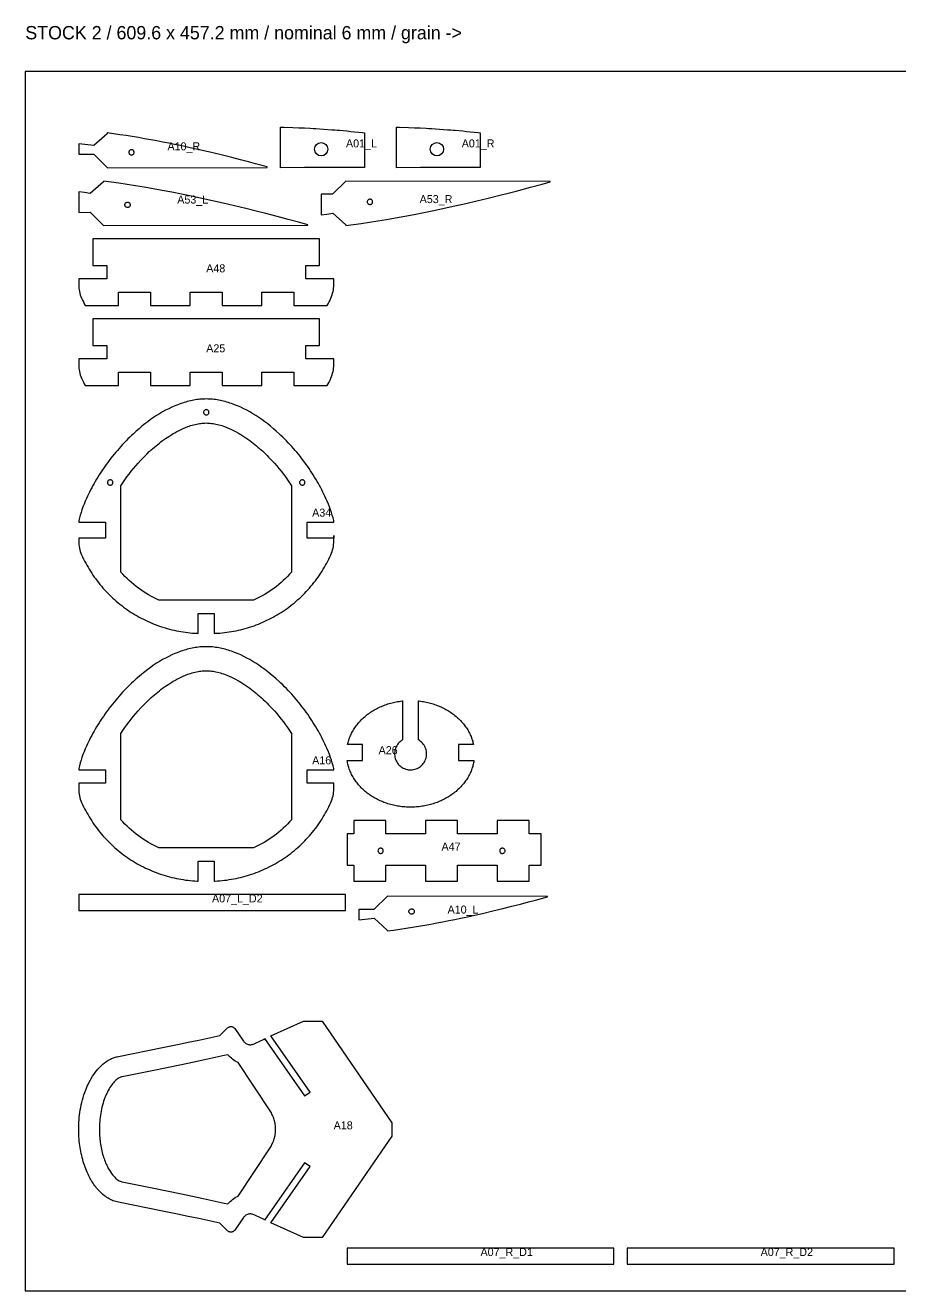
# Model space of a CAD drawing. Header units: millimetres. Extents: x 0 to 1269, y 0 to 474.
# Drawn here: x 659.6 to 987.7, y 0 to 474.5 of the extents above; entities that cross this region are included whole.
import ezdxf

# ---------------------------------------------------------------- set-up
doc = ezdxf.new("R2010")
doc.units = ezdxf.units.MM
for name, color, linetype in [('CUT', 1, 'Continuous'), ('LABELS_NOT_CUT', 7, 'Continuous'), ('REFERENCE_NOT_CUT', 8, 'Continuous')]:
    doc.layers.add(name, color=color, linetype=linetype)

msp = doc.modelspace()

# ---------------------------------------------------------------- linework, layer by layer
at = {"layer": 'CUT'}
for points in [[(690.29, 433.83), (685.33, 429.37), (679.6, 430), (679.6, 426.1), (685.3, 426.11), (690.31, 421.12), (690.31, 421.08), (750.3, 421.19), (750.31, 421.34), (745.9, 422.54), (743.23, 423.26), (740.27, 424.03), (737.04, 424.86), (733.58, 425.73), (729.89, 426.62), (726, 427.53), (721.94, 428.45), (719.85, 428.91), (717.72, 429.36), (715.55, 429.81), (713.36, 430.26), (711.14, 430.7), (708.89, 431.13), (706.62, 431.55), (704.32, 431.96), (702.01, 432.36), (699.69, 432.74), (697.35, 433.11), (695, 433.46), (692.65, 433.8), (690.29, 434.11)], [(762.08, 436.07), (764.22, 435.98), (766.44, 435.86), (767.48, 435.81), (768.53, 435.74), (771.43, 435.56), (774.46, 435.33), (775.57, 435.24), (776.67, 435.15), (777.39, 435.09), (780.17, 434.85), (781.57, 434.71), (783.01, 434.57), (785.94, 434.27), (786.71, 434.18), (786.71, 433.35), (786.72, 421.13), (779.72, 421.12), (764.31, 421.09), (755.32, 421.08), (755.32, 421.11), (755.31, 436.29), (756.47, 436.26), (759.85, 436.16)], [(799.86, 436.26), (803.25, 436.16), (805.47, 436.07), (807.61, 435.98), (809.83, 435.86), (810.87, 435.81), (811.92, 435.74), (814.82, 435.56), (817.85, 435.33), (818.96, 435.24), (820.06, 435.15), (820.78, 435.09), (823.56, 434.85), (824.97, 434.71), (826.4, 434.57), (829.33, 434.27), (830.1, 434.18), (830.1, 433.35), (830.11, 421.13), (823.11, 421.12), (807.7, 421.09), (798.71, 421.08), (798.71, 421.11), (798.7, 436.29)], [(700.4, 426.82), (700.38, 427.01), (700.33, 427.2), (700.23, 427.37), (700.11, 427.52), (699.96, 427.65), (699.78, 427.74), (699.6, 427.8), (699.4, 427.82), (699.21, 427.8), (699.02, 427.74), (698.85, 427.65), (698.69, 427.52), (698.57, 427.37), (698.48, 427.2), (698.42, 427.01), (698.4, 426.82), (698.42, 426.62), (698.48, 426.43), (698.57, 426.26), (698.69, 426.11), (698.85, 425.99), (699.02, 425.89), (699.21, 425.84), (699.4, 425.82), (699.6, 425.84), (699.78, 425.89), (699.96, 425.99), (700.11, 426.11), (700.23, 426.26), (700.33, 426.43), (700.38, 426.62)], [(765.46, 399.49), (765.47, 399.69), (762.46, 400.52), (758.09, 401.7), (752.69, 403.13), (749.71, 403.9), (746.58, 404.69), (742.24, 405.76), (737.98, 406.78), (733.83, 407.75), (729.77, 408.66), (725.8, 409.53), (721.94, 410.35), (718.17, 411.12), (714.51, 411.85), (710.95, 412.52), (707.48, 413.16), (704.12, 413.75), (700.87, 414.3), (697.72, 414.8), (694.67, 415.27), (691.74, 415.69), (688.9, 416.08), (688.9, 415.78), (683.95, 411.45), (681.78, 411.72), (679.6, 411.98), (679.61, 404.33), (683.92, 404.34), (688.92, 399.35)], [(856.33, 415.73), (856.32, 415.93), (779.79, 416.08), (774.78, 411.09), (770.47, 411.09), (770.47, 403.45), (772.64, 403.7), (774.82, 403.97), (779.77, 399.65), (779.77, 399.35), (782.6, 399.74), (785.54, 400.16), (788.58, 400.63), (791.73, 401.13), (794.99, 401.68), (798.35, 402.27), (801.81, 402.9), (805.37, 403.58), (809.04, 404.3), (812.8, 405.08), (816.67, 405.89), (820.63, 406.76), (824.69, 407.68), (828.85, 408.65), (833.1, 409.67), (837.45, 410.74), (840.57, 411.53), (843.56, 412.3), (848.96, 413.73), (853.32, 414.91)], [(698.91, 407.16), (698.89, 406.96), (698.84, 406.78), (698.74, 406.6), (698.62, 406.45), (698.47, 406.33), (698.3, 406.24), (698.11, 406.18), (697.91, 406.16), (697.72, 406.18), (697.53, 406.24), (697.36, 406.33), (697.21, 406.45), (697.08, 406.6), (696.99, 406.78), (696.93, 406.96), (696.91, 407.16), (696.93, 407.35), (696.99, 407.54), (697.08, 407.71), (697.21, 407.87), (697.36, 407.99), (697.53, 408.08), (697.72, 408.14), (697.91, 408.16), (698.11, 408.14), (698.3, 408.08), (698.47, 407.99), (698.62, 407.87), (698.74, 407.71), (698.84, 407.54), (698.89, 407.35)], [(789.78, 408.27), (789.76, 408.46), (789.7, 408.65), (789.61, 408.82), (789.49, 408.97), (789.33, 409.1), (789.16, 409.19), (788.97, 409.25), (788.78, 409.27), (788.58, 409.25), (788.4, 409.19), (788.22, 409.1), (788.07, 408.97), (787.95, 408.82), (787.85, 408.65), (787.8, 408.46), (787.78, 408.27), (787.8, 408.07), (787.85, 407.88), (787.95, 407.71), (788.07, 407.56), (788.22, 407.44), (788.4, 407.34), (788.58, 407.29), (788.78, 407.27), (788.97, 407.29), (789.16, 407.34), (789.33, 407.44), (789.49, 407.56), (789.61, 407.71), (789.7, 407.88), (789.76, 408.07)], [(772.79, 369.35), (773.15, 370.03), (773.49, 370.72), (773.82, 371.42), (774.14, 372.12), (774.4, 372.73), (774.62, 373.35), (774.81, 373.98), (774.97, 374.62), (775.09, 375.27), (775.17, 375.93), (775.23, 376.59), (775.24, 377.25), (775.24, 379.35), (764.74, 379.35), (764.74, 384.35), (769.92, 384.35), (769.92, 394.35), (684.92, 394.35), (684.92, 384.35), (690.1, 384.35), (690.1, 379.35), (679.6, 379.35), (679.6, 377.25), (679.62, 376.59), (679.67, 375.93), (679.76, 375.27), (679.88, 374.62), (680.03, 373.98), (680.22, 373.35), (680.45, 372.73), (680.7, 372.12), (681.02, 371.42), (681.35, 370.72), (681.7, 370.03), (682.05, 369.35), (694.55, 369.35), (694.55, 374.35), (706.55, 374.35), (706.55, 369.35), (721.42, 369.35), (721.42, 374.35), (733.42, 374.35), (733.42, 369.35), (748.29, 369.35), (748.29, 374.35), (760.29, 374.35), (760.29, 369.35)], [(748.29, 344.35), (760.29, 344.35), (760.29, 339.35), (772.79, 339.35), (773.15, 340.03), (773.49, 340.72), (773.82, 341.42), (774.14, 342.12), (774.4, 342.73), (774.62, 343.35), (774.81, 343.98), (774.97, 344.62), (775.09, 345.27), (775.17, 345.93), (775.23, 346.59), (775.24, 347.25), (775.24, 349.35), (764.74, 349.35), (764.74, 354.35), (769.92, 354.35), (769.92, 364.35), (684.92, 364.35), (684.92, 354.35), (690.1, 354.35), (690.1, 349.35), (679.6, 349.35), (679.6, 347.25), (679.62, 346.59), (679.67, 345.93), (679.76, 345.27), (679.88, 344.62), (680.03, 343.98), (680.22, 343.35), (680.45, 342.73), (680.7, 342.12), (681.02, 341.42), (681.35, 340.72), (681.7, 340.03), (682.05, 339.35), (694.55, 339.35), (694.55, 344.35), (706.55, 344.35), (706.55, 339.35), (721.42, 339.35), (721.42, 344.35), (733.42, 344.35), (733.42, 339.35), (748.29, 339.35)], [(775.23, 280.4), (775.24, 281.06), (775.24, 283.16), (775.24, 282.16), (765.24, 282.16), (765.24, 288.16), (775.24, 288.16), (775.24, 288.73), (774.98, 289.73), (774.69, 290.75), (774.36, 291.78), (774.01, 292.82), (773.62, 293.87), (773.21, 294.94), (772.77, 296.01), (772.3, 297.08), (771.94, 297.87), (771.56, 298.67), (771.17, 299.47), (770.77, 300.27), (770.35, 301.07), (769.91, 301.87), (769.47, 302.67), (769.01, 303.47), (768.54, 304.27), (768.05, 305.06), (767.55, 305.86), (767.04, 306.65), (766.52, 307.44), (765.99, 308.23), (765.45, 309.01), (764.89, 309.79), (764.33, 310.57), (763.75, 311.34), (763.17, 312.1), (762.57, 312.86), (761.96, 313.61), (761.35, 314.36), (760.72, 315.09), (760.09, 315.82), (759.45, 316.55), (758.8, 317.26), (758.14, 317.96), (757.47, 318.66), (756.8, 319.35), (756.12, 320.02), (755.43, 320.68), (754.73, 321.34), (753.68, 322.29), (752.62, 323.21), (751.55, 324.11), (750.46, 324.98), (749.37, 325.81), (748.26, 326.61), (747.15, 327.39), (746.03, 328.12), (744.9, 328.82), (743.77, 329.49), (742.63, 330.11), (741.49, 330.7), (740.35, 331.25), (739.2, 331.75), (738.06, 332.22), (737.49, 332.43), (736.92, 332.64), (736.32, 332.84), (735.71, 333.03), (735.11, 333.21), (734.51, 333.38), (733.91, 333.53), (733.32, 333.67), (732.72, 333.8), (732.13, 333.91), (731.53, 334.02), (730.94, 334.1), (730.35, 334.18), (729.76, 334.24), (729.17, 334.29), (728.59, 334.32), (728, 334.34), (727.42, 334.35), (726.84, 334.34), (726.26, 334.32), (725.67, 334.29), (725.08, 334.24), (724.5, 334.18), (723.9, 334.1), (723.31, 334.02), (722.72, 333.91), (722.12, 333.8), (721.53, 333.67), (720.93, 333.53), (720.33, 333.38), (719.73, 333.21), (719.13, 333.03), (718.53, 332.84), (717.93, 332.64), (717.35, 332.43), (716.78, 332.22), (715.64, 331.75), (714.5, 331.25), (713.35, 330.7), (712.21, 330.11), (711.08, 329.49), (709.95, 328.82), (708.82, 328.12), (707.7, 327.39), (706.58, 326.61), (705.48, 325.81), (704.38, 324.98), (703.3, 324.11), (702.22, 323.21), (701.16, 322.29), (700.11, 321.34), (699.42, 320.68), (698.73, 320.02), (698.05, 319.35), (697.37, 318.66), (696.7, 317.96), (696.05, 317.26), (695.4, 316.55), (694.75, 315.82), (694.12, 315.09), (693.5, 314.36), (692.88, 313.61), (692.27, 312.86), (691.68, 312.1), (691.09, 311.34), (690.52, 310.57), (689.95, 309.79), (689.4, 309.01), (688.85, 308.23), (688.32, 307.44), (687.8, 306.65), (687.29, 305.86), (686.79, 305.06), (686.31, 304.27), (685.84, 303.47), (685.38, 302.67), (684.93, 301.87), (684.5, 301.07), (684.08, 300.27), (683.67, 299.47), (683.28, 298.67), (682.9, 297.87), (682.54, 297.08), (682.07, 296.01), (681.63, 294.94), (681.22, 293.87), (680.84, 292.82), (680.48, 291.78), (680.16, 290.75), (679.86, 289.73), (679.6, 288.73), (679.6, 288.16), (689.6, 288.16), (689.6, 282.16), (679.6, 282.16), (679.6, 281.06), (679.62, 280.4), (679.67, 279.74), (679.76, 279.08), (679.88, 278.43), (680.03, 277.79), (680.22, 277.16), (680.45, 276.54), (680.7, 275.93), (681.07, 275.13), (681.45, 274.34), (681.84, 273.56), (682.25, 272.79), (682.67, 272.02), (683.1, 271.26), (683.55, 270.51), (684.01, 269.76), (684.49, 269.03), (684.97, 268.3), (685.47, 267.58), (685.98, 266.87), (686.51, 266.17), (687.04, 265.48), (687.59, 264.79), (688.15, 264.12), (688.72, 263.46), (689.31, 262.8), (689.9, 262.16), (690.51, 261.53), (691.12, 260.91), (691.75, 260.3), (692.39, 259.7), (693.04, 259.11), (693.69, 258.53), (694.36, 257.97), (695.04, 257.42), (695.73, 256.87), (696.43, 256.35), (697.13, 255.83), (697.85, 255.32), (698.57, 254.83), (699.31, 254.35), (700.05, 253.89), (700.8, 253.43), (701.55, 252.99), (702.32, 252.57), (703.09, 252.15), (703.87, 251.75), (704.65, 251.37), (705.45, 251), (706.24, 250.64), (707.05, 250.29), (707.86, 249.96), (708.68, 249.65), (709.5, 249.35), (710.33, 249.06), (711.16, 248.79), (711.99, 248.53), (712.83, 248.28), (713.68, 248.06), (714.53, 247.84), (715.38, 247.64), (716.24, 247.46), (717.1, 247.29), (717.96, 247.14), (718.82, 247), (719.69, 246.88), (720.56, 246.77), (721.43, 246.67), (722.3, 246.6), (723.17, 246.53), (724.05, 246.49), (724.42, 246.47), (724.42, 253.95), (730.42, 253.95), (730.42, 246.47), (730.8, 246.49), (731.67, 246.53), (732.54, 246.6), (733.42, 246.67), (734.29, 246.77), (735.16, 246.88), (736.02, 247), (736.89, 247.14), (737.75, 247.29), (738.61, 247.46), (739.46, 247.64), (740.32, 247.84), (741.16, 248.06), (742.01, 248.28), (742.85, 248.53), (743.69, 248.79), (744.52, 249.06), (745.35, 249.35), (746.17, 249.65), (746.98, 249.96), (747.8, 250.29), (748.6, 250.64), (749.4, 251), (750.19, 251.37), (750.98, 251.75), (751.76, 252.15), (752.53, 252.57), (753.29, 252.99), (754.05, 253.43), (754.8, 253.89), (755.54, 254.35), (756.27, 254.83), (757, 255.32), (757.71, 255.83), (758.42, 256.35), (759.11, 256.87), (759.8, 257.42), (760.48, 257.97), (761.15, 258.53), (761.81, 259.11), (762.46, 259.7), (763.09, 260.3), (763.72, 260.91), (764.34, 261.53), (764.94, 262.16), (765.54, 262.8), (766.12, 263.46), (766.69, 264.12), (767.25, 264.79), (767.8, 265.48), (768.34, 266.17), (768.86, 266.87), (769.37, 267.58), (769.87, 268.3), (770.36, 269.03), (770.83, 269.76), (771.29, 270.51), (771.74, 271.26), (772.18, 272.02), (772.6, 272.79), (773, 273.56), (773.4, 274.34), (773.78, 275.13), (774.14, 275.93), (774.4, 276.54), (774.62, 277.16), (774.81, 277.79), (774.97, 278.43), (775.09, 279.08), (775.17, 279.74)], [(728.42, 329.35), (728.4, 329.55), (728.35, 329.73), (728.25, 329.91), (728.13, 330.06), (727.98, 330.18), (727.8, 330.27), (727.62, 330.33), (727.42, 330.35), (727.23, 330.33), (727.04, 330.27), (726.87, 330.18), (726.72, 330.06), (726.59, 329.91), (726.5, 329.73), (726.44, 329.55), (726.42, 329.35), (726.44, 329.16), (726.5, 328.97), (726.59, 328.79), (726.72, 328.64), (726.87, 328.52), (727.04, 328.43), (727.23, 328.37), (727.42, 328.35), (727.62, 328.37), (727.8, 328.43), (727.98, 328.52), (728.13, 328.64), (728.25, 328.79), (728.35, 328.97), (728.4, 329.16)], [(696.94, 267.82), (696.17, 268.64), (695.42, 269.47), (695.42, 301.85), (696.15, 302.94), (696.91, 304.03), (697.68, 305.11), (698.49, 306.18), (699.31, 307.24), (700.15, 308.28), (701.02, 309.31), (701.9, 310.32), (702.95, 311.47), (704.03, 312.59), (704.64, 313.21), (705.25, 313.81), (706.08, 314.6), (706.23, 314.74), (706.82, 315.28), (707.42, 315.81), (708.02, 316.33), (708.62, 316.84), (709.23, 317.33), (709.84, 317.81), (710.45, 318.28), (711.06, 318.74), (712.2, 319.55), (713.34, 320.32), (714.47, 321.03), (715.03, 321.37), (715.6, 321.7), (716.41, 322.15), (717.22, 322.57), (718.01, 322.96), (718.8, 323.32), (719.7, 323.69), (720.56, 324.02), (720.97, 324.17), (721.55, 324.36), (722.11, 324.53), (722.68, 324.69), (723.23, 324.83), (723.79, 324.95), (724.34, 325.06), (724.88, 325.15), (725.41, 325.22), (725.94, 325.28), (726.47, 325.32), (726.95, 325.34), (727.42, 325.35), (727.9, 325.34), (728.38, 325.32), (728.9, 325.28), (729.43, 325.22), (729.97, 325.15), (730.51, 325.06), (731.06, 324.95), (731.61, 324.83), (732.17, 324.69), (732.73, 324.53), (733.3, 324.36), (733.87, 324.17), (734.28, 324.02), (735.15, 323.69), (736.04, 323.32), (736.83, 322.96), (737.63, 322.57), (738.44, 322.15), (739.25, 321.7), (739.81, 321.37), (740.37, 321.03), (741.51, 320.32), (742.64, 319.55), (743.78, 318.74), (744.39, 318.28), (745, 317.81), (745.61, 317.33), (746.22, 316.84), (746.82, 316.33), (747.43, 315.81), (748.02, 315.28), (748.62, 314.74), (748.77, 314.6), (749.59, 313.81), (750.21, 313.21), (750.82, 312.59), (751.89, 311.47), (752.95, 310.32), (753.83, 309.31), (754.69, 308.28), (755.54, 307.24), (756.36, 306.18), (757.16, 305.11), (757.94, 304.03), (758.69, 302.94), (759.42, 301.85), (759.42, 269.47), (758.68, 268.64), (757.91, 267.82), (757.12, 267.04), (756.3, 266.27), (755.47, 265.52), (754.62, 264.8), (753.75, 264.1), (752.86, 263.43), (751.95, 262.78), (751.02, 262.15), (750.08, 261.55), (749.12, 260.98), (748.14, 260.43), (747.16, 259.91), (746.15, 259.41), (745.14, 258.95), (709.71, 258.95), (708.69, 259.41), (707.69, 259.91), (706.7, 260.43), (705.73, 260.98), (704.77, 261.55), (703.82, 262.15), (702.9, 262.78), (701.99, 263.43), (701.1, 264.1), (700.23, 264.8), (699.37, 265.52), (698.54, 266.27), (697.73, 267.04)], [(692.42, 303.04), (692.4, 303.24), (692.35, 303.42), (692.25, 303.6), (692.13, 303.75), (691.98, 303.87), (691.8, 303.96), (691.62, 304.02), (691.42, 304.04), (691.23, 304.02), (691.04, 303.96), (690.87, 303.87), (690.72, 303.75), (690.59, 303.6), (690.5, 303.42), (690.44, 303.24), (690.42, 303.04), (690.44, 302.85), (690.5, 302.66), (690.59, 302.48), (690.72, 302.33), (690.87, 302.21), (691.04, 302.12), (691.23, 302.06), (691.42, 302.04), (691.62, 302.06), (691.8, 302.12), (691.98, 302.21), (692.13, 302.33), (692.25, 302.48), (692.35, 302.66), (692.4, 302.85)], [(764.42, 303.04), (764.4, 303.24), (764.35, 303.42), (764.25, 303.6), (764.13, 303.75), (763.98, 303.87), (763.8, 303.96), (763.62, 304.02), (763.42, 304.04), (763.23, 304.02), (763.04, 303.96), (762.87, 303.87), (762.72, 303.75), (762.59, 303.6), (762.5, 303.42), (762.44, 303.24), (762.42, 303.04), (762.44, 302.85), (762.5, 302.66), (762.59, 302.48), (762.72, 302.33), (762.87, 302.21), (763.04, 302.12), (763.23, 302.06), (763.42, 302.04), (763.62, 302.06), (763.8, 302.12), (763.98, 302.21), (764.13, 302.33), (764.25, 302.48), (764.35, 302.66), (764.4, 302.85)], [(723.17, 153.65), (724.05, 153.61), (724.42, 153.59), (724.42, 161.09), (730.42, 161.09), (730.42, 153.59), (730.8, 153.61), (731.67, 153.65), (732.54, 153.72), (733.42, 153.79), (734.29, 153.89), (735.16, 153.99), (736.02, 154.12), (736.89, 154.26), (737.75, 154.41), (738.61, 154.58), (739.46, 154.76), (740.32, 154.96), (741.16, 155.18), (742.01, 155.4), (742.85, 155.65), (743.69, 155.91), (744.52, 156.18), (745.35, 156.47), (746.17, 156.77), (746.98, 157.08), (747.8, 157.41), (748.6, 157.76), (749.4, 158.12), (750.19, 158.49), (750.98, 158.87), (751.76, 159.27), (752.53, 159.69), (753.29, 160.11), (754.05, 160.55), (754.8, 161.01), (755.54, 161.47), (756.27, 161.95), (757, 162.44), (757.71, 162.95), (758.42, 163.47), (759.11, 163.99), (759.8, 164.54), (760.48, 165.09), (761.15, 165.65), (761.81, 166.23), (762.46, 166.82), (763.09, 167.42), (763.72, 168.03), (764.34, 168.65), (764.94, 169.28), (765.54, 169.92), (766.12, 170.58), (766.69, 171.24), (767.25, 171.91), (767.8, 172.6), (768.34, 173.29), (768.86, 173.99), (769.37, 174.7), (769.87, 175.42), (770.36, 176.15), (770.83, 176.88), (771.29, 177.63), (771.74, 178.38), (772.18, 179.14), (772.6, 179.91), (773, 180.68), (773.4, 181.46), (773.78, 182.25), (774.14, 183.05), (774.4, 183.66), (774.62, 184.28), (774.81, 184.91), (774.97, 185.55), (775.09, 186.2), (775.17, 186.86), (775.23, 187.52), (775.24, 188.18), (775.24, 190.28), (765.24, 190.28), (765.24, 195.28), (775.24, 195.28), (775.24, 195.85), (774.98, 196.85), (774.69, 197.87), (774.36, 198.9), (774.01, 199.94), (773.62, 200.99), (773.21, 202.06), (772.77, 203.13), (772.3, 204.2), (771.94, 204.99), (771.56, 205.79), (771.17, 206.59), (770.77, 207.39), (770.35, 208.19), (769.91, 208.99), (769.47, 209.79), (769.01, 210.59), (768.54, 211.39), (768.05, 212.18), (767.55, 212.98), (767.04, 213.77), (766.52, 214.56), (765.99, 215.35), (765.45, 216.13), (764.89, 216.91), (764.33, 217.69), (763.75, 218.46), (763.17, 219.22), (762.57, 219.98), (761.96, 220.73), (761.35, 221.48), (760.72, 222.21), (760.09, 222.94), (759.45, 223.67), (758.8, 224.38), (758.14, 225.08), (757.47, 225.78), (756.8, 226.47), (756.12, 227.14), (755.43, 227.8), (754.73, 228.46), (753.68, 229.41), (752.62, 230.33), (751.55, 231.23), (750.46, 232.1), (749.37, 232.93), (748.26, 233.73), (747.15, 234.51), (746.03, 235.24), (744.9, 235.94), (743.77, 236.61), (742.63, 237.23), (741.49, 237.82), (740.35, 238.37), (739.2, 238.87), (738.06, 239.34), (737.49, 239.55), (736.92, 239.76), (736.32, 239.96), (735.71, 240.15), (735.11, 240.33), (734.51, 240.5), (733.91, 240.65), (733.32, 240.79), (732.72, 240.92), (732.13, 241.03), (731.53, 241.14), (730.94, 241.22), (730.35, 241.3), (729.76, 241.36), (729.17, 241.41), (728.59, 241.44), (728, 241.46), (727.42, 241.47), (726.84, 241.46), (726.26, 241.44), (725.67, 241.41), (725.08, 241.36), (724.5, 241.3), (723.9, 241.22), (723.31, 241.14), (722.72, 241.03), (722.12, 240.92), (721.53, 240.79), (720.93, 240.65), (720.33, 240.5), (719.73, 240.33), (719.13, 240.15), (718.53, 239.96), (717.93, 239.76), (717.35, 239.55), (716.78, 239.34), (715.64, 238.87), (714.5, 238.37), (713.35, 237.82), (712.21, 237.23), (711.08, 236.61), (709.95, 235.94), (708.82, 235.24), (707.7, 234.51), (706.58, 233.73), (705.48, 232.93), (704.38, 232.1), (703.3, 231.23), (702.22, 230.33), (701.16, 229.41), (700.11, 228.46), (699.42, 227.8), (698.73, 227.14), (698.05, 226.47), (697.37, 225.78), (696.7, 225.08), (696.05, 224.38), (695.4, 223.67), (694.75, 222.94), (694.12, 222.21), (693.5, 221.48), (692.88, 220.73), (692.27, 219.98), (691.68, 219.22), (691.09, 218.46), (690.52, 217.69), (689.95, 216.91), (689.4, 216.13), (688.85, 215.35), (688.32, 214.56), (687.8, 213.77), (687.29, 212.98), (686.79, 212.18), (686.31, 211.39), (685.84, 210.59), (685.38, 209.79), (684.93, 208.99), (684.5, 208.19), (684.08, 207.39), (683.67, 206.59), (683.28, 205.79), (682.9, 204.99), (682.54, 204.2), (682.07, 203.13), (681.63, 202.06), (681.22, 200.99), (680.84, 199.94), (680.48, 198.9), (680.16, 197.87), (679.86, 196.85), (679.6, 195.85), (679.6, 195.28), (689.6, 195.28), (689.6, 190.28), (679.6, 190.28), (679.6, 188.18), (679.62, 187.52), (679.67, 186.86), (679.76, 186.2), (679.88, 185.55), (680.03, 184.91), (680.22, 184.28), (680.45, 183.66), (680.7, 183.05), (681.07, 182.25), (681.45, 181.46), (681.84, 180.68), (682.25, 179.91), (682.67, 179.14), (683.1, 178.38), (683.55, 177.63), (684.01, 176.88), (684.49, 176.15), (684.97, 175.42), (685.47, 174.7), (685.98, 173.99), (686.51, 173.29), (687.04, 172.6), (687.59, 171.91), (688.15, 171.24), (688.72, 170.58), (689.31, 169.92), (689.9, 169.28), (690.51, 168.65), (691.12, 168.03), (691.75, 167.42), (692.39, 166.82), (693.04, 166.23), (693.69, 165.65), (694.36, 165.09), (695.04, 164.54), (695.73, 163.99), (696.43, 163.47), (697.13, 162.95), (697.85, 162.44), (698.57, 161.95), (699.31, 161.47), (700.05, 161.01), (700.8, 160.55), (701.55, 160.11), (702.32, 159.69), (703.09, 159.27), (703.87, 158.87), (704.65, 158.49), (705.45, 158.12), (706.24, 157.76), (707.05, 157.41), (707.86, 157.08), (708.68, 156.77), (709.5, 156.47), (710.33, 156.18), (711.16, 155.91), (711.99, 155.65), (712.83, 155.4), (713.68, 155.18), (714.53, 154.96), (715.38, 154.76), (716.24, 154.58), (717.1, 154.41), (717.96, 154.26), (718.82, 154.12), (719.69, 153.99), (720.56, 153.89), (721.43, 153.79), (722.3, 153.72)], [(696.17, 175.76), (695.42, 176.59), (695.42, 208.97), (696.15, 210.06), (696.91, 211.15), (697.68, 212.23), (698.49, 213.3), (699.31, 214.36), (700.15, 215.4), (701.02, 216.43), (701.9, 217.44), (702.95, 218.59), (704.03, 219.71), (704.64, 220.33), (705.25, 220.93), (706.08, 221.72), (706.23, 221.86), (706.82, 222.4), (707.42, 222.93), (708.02, 223.45), (708.62, 223.96), (709.23, 224.45), (709.84, 224.93), (710.45, 225.4), (711.06, 225.86), (712.2, 226.67), (713.34, 227.44), (714.47, 228.15), (715.03, 228.49), (715.6, 228.82), (716.41, 229.27), (717.22, 229.69), (718.01, 230.08), (718.8, 230.44), (719.7, 230.81), (720.56, 231.14), (720.97, 231.29), (721.55, 231.48), (722.11, 231.65), (722.68, 231.81), (723.23, 231.95), (723.79, 232.07), (724.34, 232.18), (724.88, 232.27), (725.41, 232.34), (725.94, 232.4), (726.47, 232.44), (726.95, 232.46), (727.42, 232.47), (727.9, 232.46), (728.38, 232.44), (728.9, 232.4), (729.43, 232.34), (729.97, 232.27), (730.51, 232.18), (731.06, 232.07), (731.61, 231.95), (732.17, 231.81), (732.73, 231.65), (733.3, 231.48), (733.87, 231.29), (734.28, 231.14), (735.15, 230.81), (736.04, 230.44), (736.83, 230.08), (737.63, 229.69), (738.44, 229.27), (739.25, 228.82), (739.81, 228.49), (740.37, 228.15), (741.51, 227.44), (742.64, 226.67), (743.78, 225.86), (744.39, 225.4), (745, 224.93), (745.61, 224.45), (746.22, 223.96), (746.82, 223.45), (747.43, 222.93), (748.02, 222.4), (748.62, 221.86), (748.77, 221.72), (749.59, 220.93), (750.21, 220.33), (750.82, 219.71), (751.89, 218.59), (752.95, 217.44), (753.83, 216.43), (754.69, 215.4), (755.54, 214.36), (756.36, 213.3), (757.16, 212.23), (757.94, 211.15), (758.69, 210.06), (759.42, 208.97), (759.42, 176.59), (758.68, 175.76), (757.91, 174.94), (757.12, 174.16), (756.3, 173.39), (755.47, 172.64), (754.62, 171.92), (753.75, 171.22), (752.86, 170.55), (751.95, 169.9), (751.02, 169.27), (750.08, 168.67), (749.12, 168.1), (748.14, 167.55), (747.16, 167.03), (746.15, 166.53), (745.14, 166.07), (709.71, 166.07), (708.69, 166.53), (707.69, 167.03), (706.7, 167.55), (705.73, 168.1), (704.77, 168.67), (703.82, 169.27), (702.9, 169.9), (701.99, 170.55), (701.1, 171.22), (700.23, 171.92), (699.37, 172.64), (698.54, 173.39), (697.73, 174.16), (696.94, 174.94)], [(780.43, 204.79), (780.5, 205.13), (780.61, 205.57), (780.73, 206.01), (780.87, 206.45), (781.01, 206.88), (781.17, 207.32), (781.34, 207.74), (781.52, 208.17), (781.71, 208.59), (781.91, 209.01), (782.13, 209.43), (782.35, 209.84), (782.59, 210.24), (782.84, 210.64), (783.1, 211.04), (783.37, 211.43), (783.65, 211.82), (783.94, 212.2), (784.24, 212.58), (784.55, 212.95), (784.87, 213.31), (785.2, 213.67), (785.54, 214.02), (785.89, 214.37), (786.24, 214.7), (786.61, 215.04), (786.99, 215.36), (787.37, 215.68), (787.77, 215.99), (788.17, 216.29), (788.58, 216.59), (789, 216.87), (789.42, 217.15), (789.85, 217.42), (790.29, 217.69), (790.74, 217.94), (791.2, 218.19), (791.66, 218.42), (792.12, 218.65), (792.6, 218.87), (793.07, 219.08), (793.56, 219.28), (794.05, 219.48), (794.54, 219.66), (795.04, 219.83), (795.55, 220), (796.05, 220.15), (796.57, 220.3), (797.08, 220.43), (797.6, 220.56), (798.13, 220.68), (798.65, 220.78), (799.18, 220.88), (799.71, 220.96), (800.24, 221.04), (800.78, 221.11), (801.02, 221.13), (801.02, 206.49), (801.03, 206.49), (800.88, 206.4), (800.47, 206.13), (800.09, 205.82), (799.73, 205.49), (799.4, 205.13), (799.11, 204.74), (798.84, 204.33), (798.61, 203.89), (798.42, 203.44), (798.26, 202.98), (798.14, 202.51), (798.06, 202.02), (798.02, 201.54), (798.02, 201.05), (798.06, 200.56), (798.14, 200.07), (798.26, 199.6), (798.42, 199.14), (798.61, 198.69), (798.84, 198.26), (799.11, 197.84), (799.4, 197.45), (799.73, 197.09), (800.09, 196.76), (800.47, 196.45), (800.88, 196.18), (801.3, 195.94), (801.75, 195.74), (802.21, 195.57), (802.68, 195.44), (803.16, 195.35), (803.65, 195.3), (804.14, 195.29), (804.63, 195.32), (805.11, 195.39), (805.59, 195.5), (806.06, 195.65), (806.51, 195.83), (806.95, 196.05), (807.36, 196.31), (807.76, 196.6), (808.13, 196.92), (808.47, 197.27), (808.78, 197.65), (809.06, 198.05), (809.31, 198.47), (809.52, 198.91), (809.7, 199.37), (809.84, 199.84), (809.94, 200.32), (810, 200.8), (810.02, 201.29), (810, 201.78), (809.94, 202.27), (809.84, 202.74), (809.7, 203.21), (809.52, 203.67), (809.31, 204.11), (809.06, 204.53), (808.78, 204.93), (808.47, 205.31), (808.13, 205.66), (807.76, 205.98), (807.36, 206.27), (807.01, 206.49), (807.02, 206.49), (807.02, 221.13), (807.25, 221.11), (807.79, 221.04), (808.32, 220.96), (808.85, 220.88), (809.38, 220.78), (809.91, 220.68), (810.43, 220.56), (810.95, 220.43), (811.47, 220.3), (811.98, 220.15), (812.49, 220), (812.99, 219.83), (813.49, 219.66), (813.99, 219.48), (814.48, 219.28), (814.96, 219.08), (815.44, 218.87), (815.91, 218.65), (816.38, 218.42), (816.84, 218.19), (817.29, 217.94), (817.74, 217.69), (818.18, 217.42), (818.61, 217.15), (819.04, 216.87), (819.46, 216.59), (819.87, 216.29), (820.27, 215.99), (820.66, 215.68), (821.05, 215.36), (821.42, 215.04), (821.79, 214.7), (822.15, 214.37), (822.5, 214.02), (822.84, 213.67), (823.17, 213.31), (823.49, 212.95), (823.8, 212.58), (824.1, 212.2), (824.39, 211.82), (824.67, 211.43), (824.94, 211.04), (825.2, 210.64), (825.44, 210.24), (825.68, 209.84), (825.91, 209.43), (826.12, 209.01), (826.32, 208.59), (826.52, 208.17), (826.7, 207.74), (826.86, 207.32), (827.02, 206.88), (827.17, 206.45), (827.3, 206.01), (827.42, 205.57), (827.53, 205.13), (827.61, 204.79), (821.98, 204.79), (821.98, 198.79), (827.79, 198.79), (827.72, 198.34), (827.63, 197.9), (827.53, 197.45), (827.42, 197.01), (827.3, 196.57), (827.17, 196.13), (827.02, 195.7), (826.86, 195.27), (826.7, 194.84), (826.52, 194.41), (826.32, 193.99), (826.12, 193.57), (825.91, 193.15), (825.68, 192.74), (825.44, 192.34), (825.2, 191.94), (824.94, 191.54), (824.67, 191.15), (824.39, 190.76), (824.1, 190.38), (823.8, 190), (823.49, 189.63), (823.17, 189.27), (822.84, 188.91), (822.5, 188.56), (822.15, 188.22), (821.79, 187.88), (821.42, 187.54), (821.05, 187.22), (820.66, 186.9), (820.27, 186.59), (819.87, 186.29), (819.46, 186), (819.04, 185.71), (818.61, 185.43), (818.18, 185.16), (817.74, 184.9), (817.29, 184.64), (816.84, 184.39), (816.38, 184.16), (815.91, 183.93), (815.44, 183.71), (814.96, 183.5), (814.48, 183.3), (813.99, 183.1), (813.49, 182.92), (812.99, 182.75), (812.49, 182.58), (811.98, 182.43), (811.47, 182.28), (810.95, 182.15), (810.43, 182.02), (809.91, 181.9), (809.38, 181.8), (808.85, 181.7), (808.32, 181.62), (807.79, 181.54), (807.25, 181.47), (806.72, 181.42), (806.18, 181.37), (805.64, 181.34), (805.1, 181.31), (804.56, 181.3), (804.02, 181.29), (803.48, 181.3), (802.94, 181.31), (802.4, 181.34), (801.86, 181.37), (801.32, 181.42), (800.78, 181.47), (800.25, 181.54), (799.71, 181.62), (799.18, 181.7), (798.65, 181.8), (798.13, 181.9), (797.6, 182.02), (797.08, 182.15), (796.57, 182.28), (796.05, 182.43), (795.55, 182.58), (795.04, 182.75), (794.54, 182.92), (794.05, 183.1), (793.56, 183.3), (793.07, 183.5), (792.6, 183.71), (792.12, 183.93), (791.66, 184.16), (791.2, 184.39), (790.74, 184.64), (790.29, 184.9), (789.85, 185.16), (789.42, 185.43), (789, 185.71), (788.58, 186), (788.17, 186.29), (787.77, 186.59), (787.37, 186.9), (786.99, 187.22), (786.61, 187.54), (786.24, 187.88), (785.89, 188.22), (785.54, 188.56), (785.2, 188.91), (784.87, 189.27), (784.55, 189.63), (784.24, 190), (783.94, 190.38), (783.65, 190.76), (783.37, 191.15), (783.1, 191.54), (782.84, 191.94), (782.59, 192.34), (782.35, 192.74), (782.13, 193.15), (781.91, 193.57), (781.71, 193.99), (781.52, 194.41), (781.34, 194.84), (781.17, 195.27), (781.01, 195.7), (780.87, 196.13), (780.73, 196.57), (780.61, 197.01), (780.5, 197.45), (780.4, 197.9), (780.32, 198.34), (780.24, 198.79), (786.06, 198.79), (786.06, 204.79)], [(782.74, 171.29), (780.24, 171.29), (780.24, 159.59), (782.74, 159.59), (782.74, 153.59), (794.74, 153.59), (794.74, 159.59), (809.62, 159.59), (809.62, 153.59), (821.62, 153.59), (821.62, 159.59), (836.49, 159.59), (836.49, 153.59), (848.49, 153.59), (848.49, 159.59), (852.99, 159.59), (852.99, 171.29), (848.49, 171.29), (848.49, 176.29), (836.49, 176.29), (836.49, 171.29), (821.62, 171.29), (821.62, 176.29), (809.62, 176.29), (809.62, 171.29), (794.74, 171.29), (794.74, 176.29), (782.74, 176.29)], [(793.79, 164.94), (793.78, 165.14), (793.72, 165.32), (793.63, 165.5), (793.5, 165.65), (793.35, 165.77), (793.18, 165.86), (792.99, 165.92), (792.79, 165.94), (792.6, 165.92), (792.41, 165.86), (792.24, 165.77), (792.09, 165.65), (791.96, 165.5), (791.87, 165.32), (791.81, 165.14), (791.79, 164.94), (791.81, 164.75), (791.87, 164.56), (791.96, 164.38), (792.09, 164.23), (792.24, 164.11), (792.41, 164.02), (792.6, 163.96), (792.79, 163.94), (792.99, 163.96), (793.18, 164.02), (793.35, 164.11), (793.5, 164.23), (793.63, 164.38), (793.72, 164.56), (793.78, 164.75)], [(839.44, 164.94), (839.42, 165.14), (839.36, 165.32), (839.27, 165.5), (839.15, 165.65), (838.99, 165.77), (838.82, 165.86), (838.63, 165.92), (838.44, 165.94), (838.24, 165.92), (838.06, 165.86), (837.88, 165.77), (837.73, 165.65), (837.61, 165.5), (837.51, 165.32), (837.46, 165.14), (837.44, 164.94), (837.46, 164.75), (837.51, 164.56), (837.61, 164.38), (837.73, 164.23), (837.88, 164.11), (838.06, 164.02), (838.24, 163.96), (838.44, 163.94), (838.63, 163.96), (838.82, 164.02), (838.99, 164.11), (839.15, 164.23), (839.27, 164.38), (839.36, 164.56), (839.42, 164.75)], [(679.6, 142.59), (779.6, 142.59), (779.6, 148.59), (679.6, 148.59)], [(790.33, 139.64), (795.29, 135.18), (795.29, 134.9), (797.65, 135.21), (800, 135.55), (802.35, 135.9), (804.69, 136.27), (807.01, 136.65), (809.32, 137.05), (811.62, 137.46), (813.89, 137.88), (816.14, 138.31), (818.36, 138.75), (820.55, 139.19), (822.72, 139.64), (824.85, 140.1), (826.94, 140.56), (831, 141.47), (834.89, 142.39), (838.58, 143.28), (842.04, 144.15), (845.27, 144.97), (848.23, 145.75), (850.9, 146.46), (855.31, 147.66), (855.3, 147.82), (795.31, 147.93), (795.31, 147.89), (790.3, 142.89), (784.6, 142.9), (784.6, 139.01)], [(805.4, 142.19), (805.38, 141.99), (805.33, 141.81), (805.23, 141.63), (805.11, 141.48), (804.96, 141.36), (804.78, 141.27), (804.6, 141.21), (804.4, 141.19), (804.21, 141.21), (804.02, 141.27), (803.85, 141.36), (803.69, 141.48), (803.57, 141.63), (803.48, 141.81), (803.42, 141.99), (803.4, 142.19), (803.42, 142.39), (803.48, 142.57), (803.57, 142.75), (803.69, 142.9), (803.85, 143.02), (804.02, 143.11), (804.21, 143.17), (804.4, 143.19), (804.6, 143.17), (804.78, 143.11), (804.96, 143.02), (805.11, 142.9), (805.23, 142.75), (805.33, 142.57), (805.38, 142.39)], [(749.16, 26.75), (745.86, 28.2), (745.62, 28.36), (745.33, 28.5), (745.03, 28.61), (744.72, 28.7), (744.41, 28.75), (744.09, 28.77), (743.77, 28.76), (743.46, 28.72), (743.15, 28.65), (742.84, 28.55), (742.55, 28.42), (742.27, 28.26), (742.01, 28.08), (741.77, 27.87), (741.55, 27.64), (741.36, 27.39), (738.09, 22.72), (737.97, 22.56), (737.84, 22.43), (737.69, 22.31), (737.54, 22.21), (737.37, 22.12), (737.19, 22.05), (737.01, 22), (736.83, 21.97), (736.64, 21.97), (736.45, 21.98), (736.27, 22.01), (736.08, 22.06), (735.91, 22.13), (735.74, 22.22), (735.59, 22.32), (735.44, 22.45), (734.02, 23.82), (732.57, 25.28), (724.59, 27.02), (720.62, 27.87), (716.62, 28.71), (711.08, 29.86), (705.58, 30.98), (700.08, 32.07), (694.53, 33.16), (694.05, 33.26), (693.51, 33.4), (692.98, 33.56), (692.47, 33.75), (691.98, 33.96), (691.51, 34.18), (691.05, 34.43), (690.61, 34.68), (690.19, 34.95), (689.73, 35.26), (689.29, 35.58), (688.7, 36.05), (688.16, 36.54), (687.65, 37.03), (687.18, 37.52), (686.74, 38), (686.34, 38.48), (685.98, 38.94), (685.65, 39.38), (685.34, 39.82), (685.03, 40.26), (684.74, 40.72), (684.46, 41.18), (684.18, 41.65), (683.91, 42.12), (683.66, 42.6), (683.41, 43.09), (683.1, 43.73), (682.81, 44.38), (682.53, 45.03), (682.26, 45.69), (682.01, 46.36), (681.77, 47.03), (681.55, 47.7), (681.34, 48.37), (681.12, 49.13), (680.92, 49.89), (680.73, 50.65), (680.56, 51.42), (680.41, 52.19), (680.27, 52.95), (680.14, 53.72), (680.03, 54.49), (679.93, 55.25), (679.84, 56.02), (679.77, 56.77), (679.71, 57.53), (679.67, 58.28), (679.63, 59.03), (679.61, 59.77), (679.6, 60.5), (679.61, 61.38), (679.64, 62.27), (679.69, 63.17), (679.76, 64.09), (679.84, 65.01), (679.95, 65.93), (680.08, 66.86), (680.22, 67.8), (680.39, 68.74), (680.58, 69.68), (680.8, 70.62), (681.04, 71.55), (681.3, 72.49), (681.59, 73.42), (681.9, 74.34), (682.24, 75.26), (682.52, 75.96), (682.81, 76.64), (683.11, 77.29), (683.41, 77.91), (683.86, 78.79), (684.33, 79.61), (684.8, 80.38), (685.29, 81.11), (685.77, 81.79), (686.27, 82.42), (686.76, 83.02), (687.25, 83.56), (687.68, 84), (688.16, 84.46), (688.69, 84.94), (689.29, 85.42), (689.69, 85.72), (690.13, 86.01), (690.58, 86.3), (691.06, 86.58), (691.49, 86.81), (691.91, 87.01), (692.32, 87.19), (692.7, 87.34), (693.07, 87.47), (693.42, 87.58), (693.74, 87.67), (694.05, 87.74), (694.53, 87.84), (700.08, 88.93), (705.58, 90.02), (711.08, 91.14), (716.62, 92.29), (720.62, 93.13), (724.59, 93.98), (732.57, 95.72), (734.02, 97.18), (735.44, 98.55), (735.59, 98.68), (735.74, 98.78), (735.91, 98.87), (736.08, 98.94), (736.27, 98.99), (736.45, 99.02), (736.64, 99.03), (736.83, 99.03), (737.01, 99), (737.19, 98.95), (737.37, 98.88), (737.54, 98.79), (737.69, 98.69), (737.84, 98.57), (737.97, 98.44), (738.09, 98.28), (741.36, 93.61), (741.55, 93.36), (741.77, 93.13), (742.01, 92.92), (742.27, 92.74), (742.55, 92.58), (742.84, 92.45), (743.15, 92.35), (743.46, 92.28), (743.77, 92.24), (744.09, 92.23), (744.41, 92.25), (744.72, 92.3), (745.03, 92.39), (745.33, 92.5), (745.62, 92.64), (745.86, 92.8), (749.16, 94.25), (749.24, 94.12), (749.24, 94.56), (749.24, 94.56), (764.3, 73.05), (766.35, 74.49), (751.58, 95.58), (763.91, 101), (770.94, 101), (796.94, 63), (796.94, 58), (770.94, 20), (763.91, 20), (751.58, 25.42), (766.35, 46.51), (764.3, 47.95), (749.24, 26.44), (749.24, 26.88)], [(695.95, 40.78), (701.58, 39.68), (707.11, 38.57), (712.64, 37.45), (718.21, 36.29), (722.23, 35.45), (726.21, 34.6), (734.16, 32.87), (735.57, 32.56), (735.96, 33.01), (736.39, 33.44), (736.83, 33.85), (737.3, 34.23), (737.79, 34.59), (738.29, 34.91), (738.82, 35.21), (739.36, 35.48), (751.36, 53.59), (751.61, 53.98), (751.84, 54.37), (752.06, 54.78), (752.26, 55.19), (752.44, 55.6), (752.62, 56.03), (752.77, 56.46), (752.91, 56.89), (753.03, 57.33), (753.14, 57.78), (753.23, 58.23), (753.31, 58.68), (753.37, 59.13), (753.41, 59.59), (753.43, 60.04), (753.44, 60.5), (753.43, 60.96), (753.41, 61.41), (753.37, 61.87), (753.31, 62.32), (753.23, 62.77), (753.14, 63.22), (753.03, 63.67), (752.91, 64.11), (752.77, 64.54), (752.62, 64.97), (752.44, 65.4), (752.26, 65.81), (752.06, 66.22), (751.84, 66.63), (751.61, 67.02), (751.36, 67.41), (739.36, 85.52), (738.82, 85.79), (738.29, 86.09), (737.79, 86.41), (737.3, 86.77), (736.83, 87.15), (736.39, 87.56), (735.96, 87.99), (735.57, 88.44), (734.16, 88.13), (726.21, 86.4), (722.23, 85.55), (718.21, 84.71), (712.64, 83.55), (707.11, 82.43), (701.58, 81.32), (695.95, 80.22), (695.79, 80.19), (695.62, 80.15), (695.4, 80.08), (695.14, 79.96), (694.8, 79.79), (694.4, 79.55), (694.01, 79.27), (693.7, 79.02), (693.42, 78.77), (693.15, 78.52), (692.91, 78.27), (692.61, 77.93), (692.3, 77.56), (691.99, 77.16), (691.66, 76.71), (691.34, 76.21), (691.01, 75.68), (690.68, 75.09), (690.35, 74.46), (690.12, 74), (689.9, 73.51), (689.69, 73), (689.47, 72.46), (689.21, 71.75), (688.96, 71.03), (688.74, 70.3), (688.53, 69.56), (688.34, 68.81), (688.17, 68.05), (688.01, 67.29), (687.88, 66.53), (687.76, 65.77), (687.65, 65), (687.56, 64.24), (687.49, 63.48), (687.43, 62.72), (687.39, 61.97), (687.36, 61.23), (687.35, 60.5), (687.38, 59.28), (687.41, 58.66), (687.45, 58.03), (687.5, 57.41), (687.56, 56.78), (687.63, 56.15), (687.71, 55.52), (687.8, 54.9), (687.91, 54.27), (688.02, 53.65), (688.15, 53.03), (688.28, 52.41), (688.43, 51.8), (688.59, 51.19), (688.77, 50.59), (688.93, 50.06), (689.11, 49.54), (689.29, 49.02), (689.48, 48.5), (689.69, 48), (689.9, 47.5), (690.12, 47.02), (690.35, 46.54), (690.71, 45.84), (691.1, 45.18), (691.49, 44.54), (691.91, 43.95), (692.36, 43.37), (692.6, 43.08), (692.86, 42.79), (693.13, 42.51), (693.42, 42.23), (693.71, 41.97), (694.01, 41.73), (694.42, 41.44), (694.8, 41.21), (695.15, 41.03), (695.49, 40.9), (695.8, 40.81)], [(880.24, 16), (780.24, 16), (780.24, 10), (880.24, 10)], [(985.24, 16), (885.24, 16), (885.24, 10), (985.24, 10)]]:
    msp.add_lwpolyline(points, close=True, dxfattribs=at)
for centre in [(770.51, 428.01), (813.9, 428.01)]:
    msp.add_circle(centre, 2.5, dxfattribs=at)
at = {"layer": 'REFERENCE_NOT_CUT'}
msp.add_lwpolyline([(659.6, 0), (1269.2, 0), (1269.2, 457.2), (659.6, 457.2)], close=True, dxfattribs=at)

# ---------------------------------------------------------------- texts
at = {"layer": 'LABELS_NOT_CUT'}
for s, height, p in [('STOCK 2 / 609.6 x 457.2 mm / nominal 6 mm / grain ->', 5, (659.6, 469.2)), ('A10_R', 3, (712.89, 427.59)), ('A01_L', 3, (779.81, 428.69)), ('A01_R', 3, (823.2, 428.69)), ('A53_L', 3, (716.56, 407.63)), ('A53_R', 3, (807.43, 407.8)), ('A48', 3, (727.42, 381.85)), ('A25', 3, (727.42, 351.85)), ('A34', 3, (767.13, 290.24)), ('A26', 3, (792.04, 201.17)), ('A16', 3, (767.13, 197.36)), ('A47', 3, (815.62, 165.04)), ('A07_L_D2', 3, (729.6, 145.59)), ('A10_L', 3, (817.89, 141.42)), ('A18', 3, (775.19, 60.5)), ('A07_R_D1', 3, (830.24, 13)), ('A07_R_D2', 3, (935.24, 13))]:
    msp.add_text(s, height=height, dxfattribs=at).set_placement(p)

doc.saveas('drawing.dxf')
